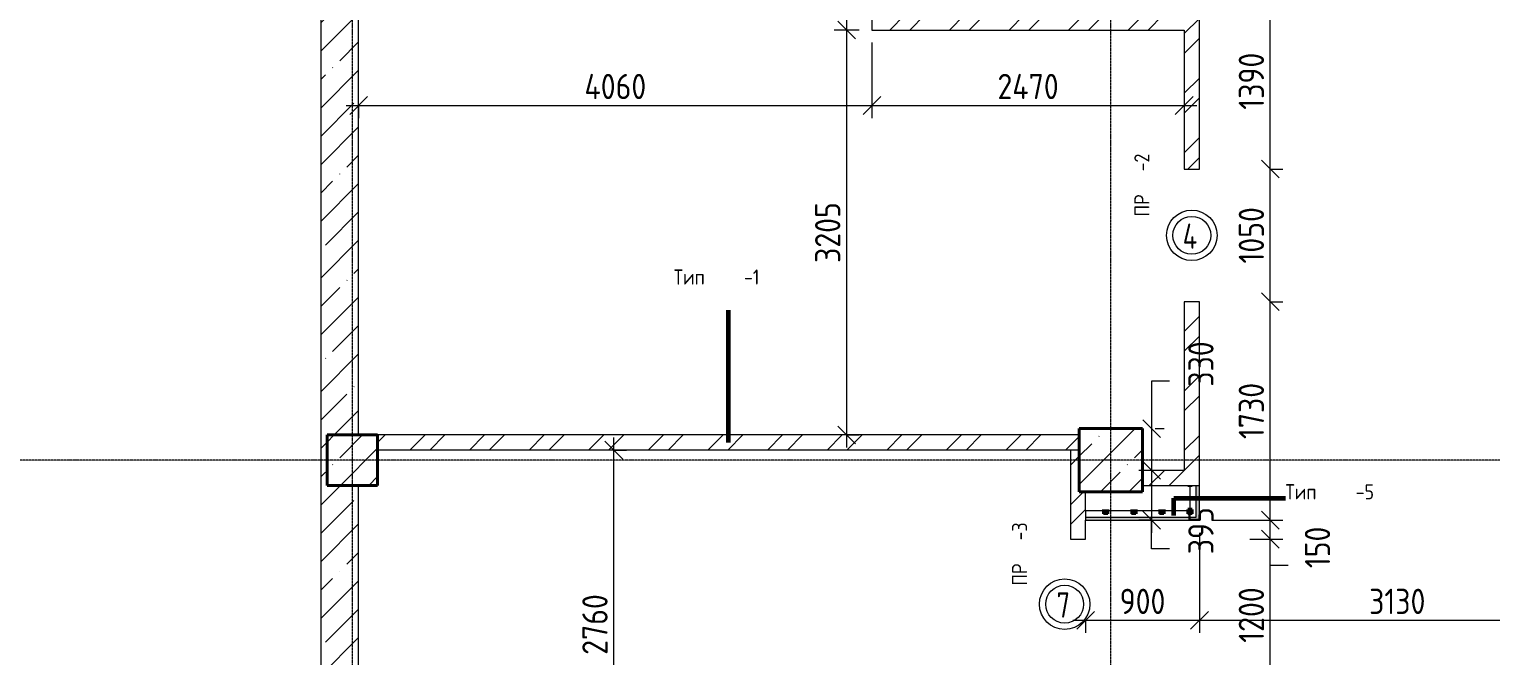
# Model space of a CAD drawing. Header units: millimetres. Extents: x -60946 to 138510, y -262288 to 24501.
# Drawn here: x -22156 to -10595, y 1857 to 6816 of the extents above; entities that cross this region are included whole.
import ezdxf

# ---------------------------------------------------------------- set-up
doc = ezdxf.new("R2010")
doc.units = ezdxf.units.MM
doc.linetypes.add('ADSK_Линия сетки', pattern=[25, 20, -2.5, 0, -2.5])
for name, color, linetype, lineweight in [('0) 1 вып перегородка', 7, 'Continuous', 60), ('2)Тип-5', 1, 'Continuous', 60), ('Марки', 7, 'Continuous', 20), ('Марки дверей', 7, 'Continuous', 20), ('Несущие колонны', 7, 'Continuous', 18), ('Оси', 7, 'Continuous', 9), ('Размеры', 7, 'Continuous', 9), ('Стены внутренние', 7, 'Continuous', 18), ('Стены штриховка', 7, 'Continuous', 9)]:
    doc.layers.add(name, color=color, linetype=linetype, lineweight=lineweight)
doc.styles.add('GOST Common_3', font='', dxfattribs={"width": 0.9, "height": 200})
doc.styles.add('GOST Common_9', font='', dxfattribs={"width": 0.9, "height": 120})
doc.styles.add('GOST Common_B', font='', dxfattribs={"width": 0.8, "height": 200})
doc.styles.get('GOST Common_3').set_extended_font_data('GOST Common')
doc.styles.get('GOST Common_9').set_extended_font_data('GOST Common')
doc.styles.get('GOST Common_B').set_extended_font_data('GOST Common', bold=True)
doc.dimstyles.new('ADSK_Основной_2_0', dxfattribs={"dimscale": 304.8, "dimtxt": 201.142999, "dimasz": 0.463911, "dimexe": 0.328084, "dimexo": 0.328084, "dimgap": 0.164042, "dimtad": 1, "dimdec": 3, "dimrnd": 0.001, "dimdsep": 46, "dimtxsty": 'GOST Common_3', "dimblk1": 'OBLIQUE', "dimblk2": 'OBLIQUE', "dimsah": 1, "dimcen": 0.09, "dimdle": 0.328084, "dimazin": 2, "dimtfac": 1, "dimtdec": 4, "dimtix": 1, "dimtmove": 0, "dimatfit": 3, "dimfxl": 1, "dimtvp": 1, "dimtolj": 1, "dimtzin": 0, "dimlwd": 20, "dimlwe": 20, "dimarcsym": 2})
doc.dimstyles.new('ADSK_Основной_2_0_1', dxfattribs={"dimscale": 304.8, "dimtxt": 201.142999, "dimasz": 0.463911, "dimexe": 0.328084, "dimexo": 0.328084, "dimgap": 0.164042, "dimtad": 1, "dimdec": 3, "dimrnd": 0.001, "dimdsep": 46, "dimtxsty": 'GOST Common_3', "dimblk1": 'OBLIQUE', "dimblk2": 'OBLIQUE', "dimsah": 1, "dimcen": 0.09, "dimdle": 0.328084, "dimazin": 2, "dimtfac": 1, "dimtdec": 4, "dimtix": 1, "dimtmove": 1, "dimatfit": 3, "dimfxl": 1, "dimtvp": 1, "dimtolj": 1, "dimtzin": 0, "dimlwd": 20, "dimlwe": 20, "dimarcsym": 2})
pattern_1 = [(45, (0, 0), (-224.5064, 224.5064), []), (45, (224.5, 0), (-224.5064, 224.5064), [396.875, -79.375, 3.353, -76.022])]
pattern_2 = [(45, (0, 0), (-235.7317, 235.7317), []), (45, (157.15, 0), (-235.7317, 235.7317), [])]
pattern_3 = [(0, (0, 0), (111.125, 111.125), [55.562, -166.687]), (90, (27.78, -27.78), (-111.125, 111.125), [55.562, -166.687])]

# ---------------------------------------------------------------- blocks, each defined once
blk = doc.blocks.new('ADSK_КолоннаЖБ_Прямоугольная - 400x400 мм-1809659-Кладочный план подвала')
at = {"layer": 'Несущие колонны', "lineweight": 40}
for p, q in [((-200, 200), (200, 200)), ((-200, -200), (-200, 200)), ((200, 200), (200, -200)), ((200, -200), (-200, -200))]:
    blk.add_line(p, q, dxfattribs=at)
blk = doc.blocks.new('ADSK_КолоннаЖБ_Прямоугольная - 500x500 мм-1807509-Кладочный план подвала')
at = {"layer": 'Несущие колонны', "lineweight": 40}
for p, q in [((-250, 250), (250, 250)), ((-250, -250), (-250, 250)), ((250, 250), (250, -250)), ((250, -250), (-250, -250))]:
    blk.add_line(p, q, dxfattribs=at)
blk = doc.blocks.new('М_двери1 - Марка экземпляра 2-3719212-Кладочный план подвала')
at = {"layer": 'Марки дверей'}
for radius in [2, 1.5]:
    blk.add_circle((0, 0), radius, dxfattribs=at)
blk = doc.blocks.new('_Oblique')
at = {"color": 0, "linetype": 'ByBlock', "lineweight": -2}
blk.add_line((-0.5, -0.5), (0.5, 0.5), dxfattribs=at)
blk = doc.blocks.new('DIMBLOCK48-Кладочный план подвала')
at = {"layer": 'Defpoints', "color": 0, "transparency": 16777216}
for p in [(-12600, 2780), (-12339, 2780), (-12600, 1580)]:
    blk.add_point(p, dxfattribs=at)
at = {"layer": 'Размеры', "color": 0, "lineweight": 20, "transparency": 16777216}
for p, q in [((-12500, 2780), (-12239, 2780)), ((-12339, 1480), (-12339, 2880)), ((-12500, 1580), (-12239, 1580))]:
    blk.add_line(p, q, dxfattribs=at)
at = {"layer": 'Размеры', "color": 0, "lineweight": 20, "transparency": 16777216, "xscale": 141.4, "yscale": 141.4, "zscale": 141.4}
for p, rotation in [((-12339, 2780), 90), ((-12339, 1580), 270)]:
    blk.add_blockref('_Oblique', p, dxfattribs=dict(at, rotation=rotation))
at = {"layer": 'Размеры', "color": 0, "lineweight": 9, "transparency": 16777216, "insert": (-12489, 2180), "char_height": 200, "width": 560.47, "attachment_point": 5, "rotation": 90, "style": 'GOST Common_3'}
blk.add_mtext('\\A1;1200', dxfattribs=at)
blk = doc.blocks.new('DIMBLOCK49-Кладочный план подвала')
at = {"layer": 'Defpoints', "color": 0, "transparency": 16777216}
for p in [(-12900, 2930), (-12339, 2930), (-12600, 2780)]:
    blk.add_point(p, dxfattribs=at)
at = {"layer": 'Размеры', "color": 0, "lineweight": 20, "transparency": 16777216}
for p, q in [((-12339, 2680), (-12339, 3030)), ((-12800, 2930), (-12239, 2930)), ((-12500, 2780), (-12239, 2780)), ((-12339, 2573), (-12339, 2780)), ((-12197, 2573), (-12339, 2573))]:
    blk.add_line(p, q, dxfattribs=at)
at = {"layer": 'Размеры', "color": 0, "lineweight": 20, "transparency": 16777216, "xscale": 141.4, "yscale": 141.4, "zscale": 141.4}
for p, rotation in [((-12339, 2930), 90), ((-12339, 2780), 270)]:
    blk.add_blockref('_Oblique', p, dxfattribs=dict(at, rotation=rotation))
at = {"layer": 'Размеры', "color": 0, "lineweight": 9, "transparency": 16777216, "insert": (-12066, 2551), "char_height": 200, "width": 409.1, "attachment_point": 1, "rotation": 90, "line_spacing_factor": 1.022761, "style": 'GOST Common_3'}
blk.add_mtext('\\A1;150', dxfattribs=at)
blk = doc.blocks.new('DIMBLOCK50-Кладочный план подвала')
at = {"layer": 'Defpoints', "color": 0, "transparency": 16777216}
for p in [(-12439, 4660), (-12339, 4660), (-12900, 2930)]:
    blk.add_point(p, dxfattribs=at)
at = {"layer": 'Размеры', "color": 0, "lineweight": 20, "transparency": 16777216}
for p, q in [((-12339, 2830), (-12339, 4760)), ((-12339, 4660), (-12239, 4660)), ((-12800, 2930), (-12239, 2930))]:
    blk.add_line(p, q, dxfattribs=at)
at = {"layer": 'Размеры', "color": 0, "lineweight": 20, "transparency": 16777216, "xscale": 141.4, "yscale": 141.4, "zscale": 141.4}
for p, rotation in [((-12339, 4660), 90), ((-12339, 2930), 270)]:
    blk.add_blockref('_Oblique', p, dxfattribs=dict(at, rotation=rotation))
at = {"layer": 'Размеры', "color": 0, "lineweight": 9, "transparency": 16777216, "insert": (-12489, 3795), "char_height": 200, "width": 560.47, "attachment_point": 5, "rotation": 90, "style": 'GOST Common_3'}
blk.add_mtext('\\A1;1730', dxfattribs=at)
blk = doc.blocks.new('DIMBLOCK51-Кладочный план подвала')
at = {"layer": 'Defpoints', "color": 0, "transparency": 16777216}
for p in [(-12439, 5710), (-12339, 5710), (-12439, 4660)]:
    blk.add_point(p, dxfattribs=at)
at = {"layer": 'Размеры', "color": 0, "lineweight": 20, "transparency": 16777216}
for p, q in [((-12339, 4560), (-12339, 5810)), ((-12339, 5710), (-12239, 5710)), ((-12339, 4660), (-12239, 4660))]:
    blk.add_line(p, q, dxfattribs=at)
at = {"layer": 'Размеры', "color": 0, "lineweight": 20, "transparency": 16777216, "xscale": 141.4, "yscale": 141.4, "zscale": 141.4}
for p, rotation in [((-12339, 5710), 90), ((-12339, 4660), 270)]:
    blk.add_blockref('_Oblique', p, dxfattribs=dict(at, rotation=rotation))
at = {"layer": 'Размеры', "color": 0, "lineweight": 9, "transparency": 16777216, "insert": (-12489, 5185), "char_height": 200, "width": 560.47, "attachment_point": 5, "rotation": 90, "style": 'GOST Common_3'}
blk.add_mtext('\\A1;1050', dxfattribs=at)
blk = doc.blocks.new('DIMBLOCK52-Кладочный план подвала')
at = {"layer": 'Defpoints', "color": 0, "transparency": 16777216}
for p in [(-12439, 7100), (-12339, 7100), (-12439, 5710)]:
    blk.add_point(p, dxfattribs=at)
at = {"layer": 'Размеры', "color": 0, "lineweight": 20, "transparency": 16777216}
for p, q in [((-12339, 5610), (-12339, 7200)), ((-12339, 7100), (-12239, 7100)), ((-12339, 5710), (-12239, 5710))]:
    blk.add_line(p, q, dxfattribs=at)
at = {"layer": 'Размеры', "color": 0, "lineweight": 20, "transparency": 16777216, "xscale": 141.4, "yscale": 141.4, "zscale": 141.4}
for p, rotation in [((-12339, 7100), 90), ((-12339, 5710), 270)]:
    blk.add_blockref('_Oblique', p, dxfattribs=dict(at, rotation=rotation))
at = {"layer": 'Размеры', "color": 0, "lineweight": 9, "transparency": 16777216, "insert": (-12489, 6405), "char_height": 200, "width": 560.47, "attachment_point": 5, "rotation": 90, "style": 'GOST Common_3'}
blk.add_mtext('\\A1;1390', dxfattribs=at)
blk = doc.blocks.new('DIMBLOCK111-Кладочный план подвала')
at = {"layer": 'Defpoints', "color": 0, "transparency": 16777216}
for p in [(-15490, 6810), (-19550, 6313), (-15490, 6213)]:
    blk.add_point(p, dxfattribs=at)
at = {"layer": 'Размеры', "color": 0, "lineweight": 20, "transparency": 16777216}
for p, q in [((-15490, 6710), (-15490, 6113)), ((-19650, 6213), (-15390, 6213)), ((-19550, 6213), (-19550, 6113))]:
    blk.add_line(p, q, dxfattribs=at)
at = {"layer": 'Размеры', "color": 0, "lineweight": 20, "transparency": 16777216, "xscale": 141.4, "yscale": 141.4, "zscale": 141.4, "rotation": 180}
blk.add_blockref('_Oblique', (-19550, 6213), dxfattribs=at)
at = {"layer": 'Размеры', "color": 0, "lineweight": 20, "transparency": 16777216, "xscale": 141.4, "yscale": 141.4, "zscale": 141.4}
blk.add_blockref('_Oblique', (-15490, 6213), dxfattribs=at)
at = {"layer": 'Размеры', "color": 0, "lineweight": 9, "transparency": 16777216, "insert": (-17520, 6363), "char_height": 200, "width": 625.93, "attachment_point": 5, "style": 'GOST Common_3'}
blk.add_mtext('\\A1;4060', dxfattribs=at)
blk = doc.blocks.new('DIMBLOCK112-Кладочный план подвала')
at = {"layer": 'Defpoints', "color": 0, "transparency": 16777216}
for p in [(-15490, 6810), (-13020, 6313), (-13020, 6213)]:
    blk.add_point(p, dxfattribs=at)
at = {"layer": 'Размеры', "color": 0, "lineweight": 20, "transparency": 16777216}
for p, q in [((-15490, 6710), (-15490, 6113)), ((-15590, 6213), (-12920, 6213)), ((-13020, 6213), (-13020, 6113))]:
    blk.add_line(p, q, dxfattribs=at)
at = {"layer": 'Размеры', "color": 0, "lineweight": 20, "transparency": 16777216, "xscale": 141.4, "yscale": 141.4, "zscale": 141.4, "rotation": 180}
blk.add_blockref('_Oblique', (-15490, 6213), dxfattribs=at)
at = {"layer": 'Размеры', "color": 0, "lineweight": 20, "transparency": 16777216, "xscale": 141.4, "yscale": 141.4, "zscale": 141.4}
blk.add_blockref('_Oblique', (-13020, 6213), dxfattribs=at)
at = {"layer": 'Размеры', "color": 0, "lineweight": 9, "transparency": 16777216, "insert": (-14255, 6363), "char_height": 200, "width": 625.93, "attachment_point": 5, "style": 'GOST Common_3'}
blk.add_mtext('\\A1;2470', dxfattribs=at)
blk = doc.blocks.new('DIMBLOCK120-Кладочный план подвала')
at = {"layer": 'Defpoints', "color": 0, "transparency": 16777216}
for p in [(-15690, 6810), (-15490, 6810), (-15790, 3605)]:
    blk.add_point(p, dxfattribs=at)
at = {"layer": 'Размеры', "color": 0, "lineweight": 20, "transparency": 16777216}
for p, q in [((-15690, 3505), (-15690, 6910)), ((-15590, 6810), (-15790, 6810)), ((-15690, 3605), (-15590, 3605))]:
    blk.add_line(p, q, dxfattribs=at)
at = {"layer": 'Размеры', "color": 0, "lineweight": 20, "transparency": 16777216, "xscale": 141.4, "yscale": 141.4, "zscale": 141.4}
for p, rotation in [((-15690, 6810), 90), ((-15690, 3605), 270)]:
    blk.add_blockref('_Oblique', p, dxfattribs=dict(at, rotation=rotation))
at = {"layer": 'Размеры', "color": 0, "lineweight": 9, "transparency": 16777216, "insert": (-15840, 5207), "char_height": 200, "width": 605.47, "attachment_point": 5, "rotation": 90, "style": 'GOST Common_3'}
blk.add_mtext('\\A1;3205', dxfattribs=at)
blk = doc.blocks.new('DIMBLOCK121-Кладочный план подвала')
at = {"layer": 'Defpoints', "color": 0, "transparency": 16777216}
for p in [(-15790, 8635), (-15690, 8635), (-15490, 6810)]:
    blk.add_point(p, dxfattribs=at)
at = {"layer": 'Размеры', "color": 0, "lineweight": 20, "transparency": 16777216}
for p, q in [((-15690, 6710), (-15690, 8735)), ((-15690, 8635), (-15590, 8635)), ((-15590, 6810), (-15790, 6810))]:
    blk.add_line(p, q, dxfattribs=at)
at = {"layer": 'Размеры', "color": 0, "lineweight": 20, "transparency": 16777216, "xscale": 141.4, "yscale": 141.4, "zscale": 141.4}
for p, rotation in [((-15690, 8635), 90), ((-15690, 6810), 270)]:
    blk.add_blockref('_Oblique', p, dxfattribs=dict(at, rotation=rotation))
at = {"layer": 'Размеры', "color": 0, "lineweight": 9, "transparency": 16777216, "insert": (-15840, 7722), "char_height": 200, "width": 560.47, "attachment_point": 5, "rotation": 90, "style": 'GOST Common_3'}
blk.add_mtext('\\A1;1825', dxfattribs=at)
blk = doc.blocks.new('DIMBLOCK122-Кладочный план подвала')
at = {"layer": 'Defpoints', "color": 0, "transparency": 16777216}
for p in [(-13350, 3655), (-13278, 3325), (-13178, 3325)]:
    blk.add_point(p, dxfattribs=at)
at = {"layer": 'Размеры', "color": 0, "lineweight": 20, "transparency": 16777216}
for p, q in [((-13136, 4031), (-13278, 4031)), ((-13278, 4031), (-13278, 3655)), ((-13278, 3755), (-13278, 3225)), ((-13250, 3655), (-13178, 3655)), ((-13278, 3325), (-13378, 3325))]:
    blk.add_line(p, q, dxfattribs=at)
at = {"layer": 'Размеры', "color": 0, "lineweight": 20, "transparency": 16777216, "xscale": 141.4, "yscale": 141.4, "zscale": 141.4}
for p, rotation in [((-13278, 3655), 90), ((-13278, 3325), 270)]:
    blk.add_blockref('_Oblique', p, dxfattribs=dict(at, rotation=rotation))
at = {"layer": 'Размеры', "color": 0, "lineweight": 9, "transparency": 16777216, "insert": (-12988, 3987), "char_height": 200, "width": 454.11, "attachment_point": 1, "rotation": 90, "line_spacing_factor": 1.022761, "style": 'GOST Common_3'}
blk.add_mtext('\\A1;330', dxfattribs=at)
blk = doc.blocks.new('DIMBLOCK123-Кладочный план подвала')
at = {"layer": 'Defpoints', "color": 0, "transparency": 16777216}
for p in [(-13178, 3325), (-13278, 2930), (-13178, 2930)]:
    blk.add_point(p, dxfattribs=at)
at = {"layer": 'Размеры', "color": 0, "lineweight": 20, "transparency": 16777216}
for p, q in [((-13278, 3425), (-13278, 2830)), ((-13278, 3325), (-13378, 3325)), ((-13278, 2930), (-13378, 2930)), ((-13278, 2705), (-13278, 2930)), ((-13136, 2705), (-13278, 2705))]:
    blk.add_line(p, q, dxfattribs=at)
at = {"layer": 'Размеры', "color": 0, "lineweight": 20, "transparency": 16777216, "xscale": 141.4, "yscale": 141.4, "zscale": 141.4}
for p, rotation in [((-13278, 3325), 90), ((-13278, 2930), 270)]:
    blk.add_blockref('_Oblique', p, dxfattribs=dict(at, rotation=rotation))
at = {"layer": 'Размеры', "color": 0, "lineweight": 9, "transparency": 16777216, "insert": (-12988, 2661), "char_height": 200, "width": 454.11, "attachment_point": 1, "rotation": 90, "line_spacing_factor": 1.022761, "style": 'GOST Common_3'}
blk.add_mtext('\\A1;395', dxfattribs=at)
blk = doc.blocks.new('DIMBLOCK131-Кладочный план подвала')
at = {"layer": 'Defpoints', "color": 0, "transparency": 16777216}
for p in [(-17631, 3485), (-17531, 3485), (-17631, 725)]:
    blk.add_point(p, dxfattribs=at)
at = {"layer": 'Размеры', "color": 0, "lineweight": 20, "transparency": 16777216}
for p, q in [((-17531, 625), (-17531, 3585)), ((-17531, 3485), (-17431, 3485)), ((-17531, 725), (-17431, 725))]:
    blk.add_line(p, q, dxfattribs=at)
at = {"layer": 'Размеры', "color": 0, "lineweight": 20, "transparency": 16777216, "xscale": 141.4, "yscale": 141.4, "zscale": 141.4}
for p, rotation in [((-17531, 3485), 90), ((-17531, 725), 270)]:
    blk.add_blockref('_Oblique', p, dxfattribs=dict(at, rotation=rotation))
at = {"layer": 'Размеры', "color": 0, "lineweight": 9, "transparency": 16777216, "insert": (-17681, 2105), "char_height": 200, "width": 605.47, "attachment_point": 5, "rotation": 90, "style": 'GOST Common_3'}
blk.add_mtext('\\A1;2760', dxfattribs=at)
blk = doc.blocks.new('DIMBLOCK150-Кладочный план подвала')
at = {"layer": 'Defpoints', "color": 0, "transparency": 16777216}
for p in [(-12900, 2930), (-13800, 2238), (-12900, 2138)]:
    blk.add_point(p, dxfattribs=at)
at = {"layer": 'Размеры', "color": 0, "lineweight": 20, "transparency": 16777216}
for p, q in [((-12900, 2830), (-12900, 2038)), ((-13900, 2138), (-12800, 2138)), ((-13800, 2138), (-13800, 2038))]:
    blk.add_line(p, q, dxfattribs=at)
at = {"layer": 'Размеры', "color": 0, "lineweight": 20, "transparency": 16777216, "xscale": 141.4, "yscale": 141.4, "zscale": 141.4, "rotation": 180}
blk.add_blockref('_Oblique', (-13800, 2138), dxfattribs=at)
at = {"layer": 'Размеры', "color": 0, "lineweight": 20, "transparency": 16777216, "xscale": 141.4, "yscale": 141.4, "zscale": 141.4}
blk.add_blockref('_Oblique', (-12900, 2138), dxfattribs=at)
at = {"layer": 'Размеры', "color": 0, "lineweight": 9, "transparency": 16777216, "insert": (-13350, 2288), "char_height": 200, "width": 454.11, "attachment_point": 5, "style": 'GOST Common_3'}
blk.add_mtext('\\A1;900', dxfattribs=at)
blk = doc.blocks.new('DIMBLOCK151-Кладочный план подвала')
at = {"layer": 'Defpoints', "color": 0, "transparency": 16777216}
for p in [(-12900, 2930), (-9770, 2835), (-9770, 2138)]:
    blk.add_point(p, dxfattribs=at)
at = {"layer": 'Размеры', "color": 0, "lineweight": 20, "transparency": 16777216}
for p, q in [((-12900, 2830), (-12900, 2038)), ((-9770, 2735), (-9770, 2038)), ((-13000, 2138), (-9670, 2138))]:
    blk.add_line(p, q, dxfattribs=at)
at = {"layer": 'Размеры', "color": 0, "lineweight": 20, "transparency": 16777216, "xscale": 141.4, "yscale": 141.4, "zscale": 141.4, "rotation": 180}
blk.add_blockref('_Oblique', (-12900, 2138), dxfattribs=at)
at = {"layer": 'Размеры', "color": 0, "lineweight": 20, "transparency": 16777216, "xscale": 141.4, "yscale": 141.4, "zscale": 141.4}
blk.add_blockref('_Oblique', (-9770, 2138), dxfattribs=at)
at = {"layer": 'Размеры', "color": 0, "lineweight": 9, "transparency": 16777216, "insert": (-11335, 2288), "char_height": 200, "width": 560.47, "attachment_point": 5, "style": 'GOST Common_3'}
blk.add_mtext('\\A1;3130', dxfattribs=at)

msp = doc.modelspace()

# ---------------------------------------------------------------- hatches: boundary and pattern name
at = {"layer": '2)Тип-5', "true_color": 0xd50000}
h = msp.add_hatch(dxfattribs=at)
h.set_pattern_fill('FP_4', color=12, style=0, pattern_type=2)
h.set_pattern_definition(pattern_3)
h.paths.add_polyline_path([(-12925, 2954.969), (-12925, 3204.969), (-12975, 3204.969), (-12975, 2954.969)])
for points in [[(-12900, 2929.969), (-12900, 3204.969), (-12925, 3204.969), (-12925, 2929.969)], [(-12925, 2929.969), (-12925, 2954.969), (-13800, 2954.969), (-13800, 2929.969), (-12975, 2929.969)]]:
    msp.add_hatch(color=12, dxfattribs=at).paths.add_polyline_path(points)
h = msp.add_hatch(dxfattribs=at)
h.set_pattern_fill('FP_4', color=12, style=0, pattern_type=2)
h.set_pattern_definition(pattern_3)
h.paths.add_polyline_path([(-12975, 2954.969), (-12975, 3004.969), (-13800, 3004.969), (-13800, 2954.969)])
at = {"layer": 'Несущие колонны', "lineweight": 9}
h = msp.add_hatch(dxfattribs=at)
h.set_pattern_fill('FP_3', color=256, style=0, pattern_type=2)
h.set_pattern_definition(pattern_1)
h.paths.add_polyline_path([(-19550, 3204.969), (-19400, 3204.969), (-19400, 3604.969), (-19800, 3604.969), (-19800, 3204.969)])
h = msp.add_hatch(dxfattribs=at)
h.set_pattern_fill('FP_3', color=256, style=0, pattern_type=2)
h.set_pattern_definition(pattern_1)
h.paths.add_polyline_path([(-13350, 3154.969), (-13350, 3654.969), (-13850, 3654.969), (-13850, 3154.969), (-13800, 3154.969)])
at = {"layer": 'Стены внутренние', "lineweight": 9}
h = msp.add_hatch(dxfattribs=at)
h.set_pattern_fill('FP_3', color=256, style=0, pattern_type=2)
h.set_pattern_definition(pattern_1)
h.paths.add_polyline_path([(-19850, -7245.031), (-19550, -7245.031), (-19550, 3204.969), (-19800, 3204.969), (-19800, 3604.969), (-19550, 3604.969), (-19550, 11004.969), (-19850, 11004.969), (-19850, -3729.2173)])
h = msp.add_hatch(dxfattribs=at)
h.set_pattern_fill('FP_2', color=256, style=0, pattern_type=2)
h.set_pattern_definition(pattern_2)
h.paths.add_polyline_path([(-13020, 3204.969), (-12900, 3204.969), (-12900, 4659.969), (-13020, 4659.969), (-13020, 3324.969)])
h.paths.add_polyline_path([(-13020, 5709.969), (-12900, 5709.969), (-12900, 6974.969), (-13020, 6974.969), (-13020, 5793.2123)])
h = msp.add_hatch(dxfattribs=at)
h.set_pattern_fill('FP_2', color=256, style=0, pattern_type=2)
h.set_pattern_definition(pattern_2)
h.paths.add_polyline_path([(-13020, 6809.969), (-13020, 6929.969), (-15490, 6929.969), (-15490, 6809.969), (-15162.6529, 6809.969)])
h = msp.add_hatch(dxfattribs=at)
h.set_pattern_fill('FP_2', color=256, style=0, pattern_type=2)
h.set_pattern_definition(pattern_2)
h.paths.add_polyline_path([(-13850, 3484.969), (-13850, 3604.969), (-19400, 3604.969), (-19400, 3484.969), (-17880.5821, 3484.969)])
h = msp.add_hatch(dxfattribs=at)
h.set_pattern_fill('FP_2', color=256, style=0, pattern_type=2)
h.set_pattern_definition(pattern_2)
h.paths.add_polyline_path([(-13800, -6945.031), (-13800, -5670.031), (-13920, -5670.031), (-13920, -6945.031)])
h.paths.add_polyline_path([(-13920, -4470.031), (-13800, -4470.031), (-13800, -1245.031), (-13850, -1245.031), (-13850, -745.031), (-13800, -745.031), (-13800, 1579.969), (-13920, 1579.969), (-13920, -3729.2173)])
h.paths.add_polyline_path([(-13920, 2779.969), (-13800, 2779.969), (-13800, 3154.969), (-13850, 3154.969), (-13850, 3484.969), (-13920, 3484.969)])
h = msp.add_hatch(dxfattribs=at)
h.set_pattern_fill('FP_2', color=256, style=0, pattern_type=2)
h.set_pattern_definition(pattern_2)
h.paths.add_polyline_path([(-13020, 3204.969), (-13020, 3324.969), (-13350, 3324.969), (-13350, 3204.969)])

# ---------------------------------------------------------------- linework, layer by layer
at = {"layer": '0) 1 вып перегородка'}
for p, q in [((-16624.3426, 3544.969), (-16624.3426, 4592.7535)), ((-13101.4893, 3104.4192), (-12219.2599, 3104.4192)), ((-13101.4893, 2967.469), (-13101.4893, 3104.4192))]:
    msp.add_line(p, q, dxfattribs=at)
at = {"layer": 'Несущие колонны', "lineweight": 9}
for p, q in [((-19400, 3604.969), (-19550, 3604.969)), ((-19400, 3204.969), (-19400, 3604.969)), ((-13350, 3654.969), (-13850, 3654.969)), ((-13850, 3654.969), (-13850, 3484.969)), ((-13350, 3154.969), (-13350, 3654.969)), ((-13850, 3484.969), (-13850, 3154.969)), ((-19550, 3204.969), (-19400, 3204.969)), ((-13850, 3154.969), (-13800, 3154.969)), ((-13800, 3154.969), (-13350, 3154.969))]:
    msp.add_line(p, q, dxfattribs=at)
at = {"layer": 'Оси', "linetype": 'ADSK_Линия сетки', "lineweight": 5}
for p, q in [((-19600, -10973.8823), (-19600, 24500.9141)), ((-13600, -10973.8823), (-13600, 24500.9141)), ((62221.372, 3404.969), (-25240.0967, 3404.969))]:
    msp.add_line(p, q, dxfattribs=at)
at = {"layer": 'Стены внутренние', "lineweight": 5}
for p, q in [((-19850, 11004.969), (-19850, -7245.031)), ((-19550, 3604.969), (-19550, 8634.969)), ((-15490, 8634.969), (-15490, 6809.969)), ((-12900, 5709.969), (-12900, 7099.969)), ((-15490, 6809.969), (-13020, 6809.969)), ((-13020, 6809.969), (-13020, 5709.969)), ((-13020, 5709.969), (-12900, 5709.969)), ((-12900, 4659.969), (-13020, 4659.969)), ((-13020, 4659.969), (-13020, 3324.969)), ((-12900, 2929.969), (-12900, 4659.969)), ((-13850, 3604.969), (-19400, 3604.969)), ((-19400, 3604.969), (-19400, 3484.969)), ((-13850, 3484.969), (-13850, 3604.969)), ((-13850, 3484.969), (-19400, 3484.969)), ((-13920, 3484.969), (-13920, 2779.969)), ((-13850, 3154.969), (-13850, 3484.969)), ((-13020, 3324.969), (-13350, 3324.969)), ((-13350, 3324.969), (-13350, 3204.969)), ((-19550, 724.969), (-19550, 3204.969)), ((-13800, 3154.969), (-13850, 3154.969)), ((-13800, 3004.969), (-13800, 3154.969)), ((-13350, 3204.969), (-12975, 3204.969)), ((-12975, 3204.969), (-12975, 3004.969)), ((-12975, 3004.969), (-13800, 3004.969)), ((-13800, 2779.969), (-13800, 2929.969)), ((-13800, 2929.969), (-12900, 2929.969)), ((-13920, 2779.969), (-13800, 2779.969))]:
    msp.add_line(p, q, dxfattribs=at)
at = {"layer": 'Стены штриховка', "lineweight": 9}
for p, q in [((-12975, 3204.969), (-12900, 3204.969)), ((-12925, 2954.969), (-12925, 3204.969)), ((-13800, 3004.969), (-13800, 2929.969)), ((-13800, 2954.969), (-12925, 2954.969))]:
    msp.add_line(p, q, dxfattribs=at)

# ---------------------------------------------------------------- block references
at = {"layer": 'Марки дверей', "xscale": 99.99999999999993, "yscale": 99.99999999999993, "zscale": 99.99999999999993}
for p in [(-12960, 5184.969), (-13965.9045, 2265.7012)]:
    msp.add_blockref('М_двери1 - Марка экземпляра 2-3719212-Кладочный план подвала', p, dxfattribs=at)
at = {"layer": 'Несущие колонны', "lineweight": 40, "rotation": 89.9999999999999}
for name, p in [('ADSK_КолоннаЖБ_Прямоугольная - 400x400 мм-1809659-Кладочный план подвала', (-19600, 3404.969)), ('ADSK_КолоннаЖБ_Прямоугольная - 500x500 мм-1807509-Кладочный план подвала', (-13600, 3404.969))]:
    msp.add_blockref(name, p, dxfattribs=at)

# ---------------------------------------------------------------- texts
at = {"layer": '0) 1 вып перегородка', "color": 116, "lineweight": 9, "true_color": 0x008040, "char_height": 120, "attachment_point": 1, "style": 'GOST Common_9'}
for s, insert, width in [('Тип', (-17057.8426, 4915.1806), 673.4175), ('-1', (-16502.2176, 4915.1806), 368.77625), ('Тип', (-12219.2599, 3215.3463), 673.4175), ('-5', (-11663.6349, 3215.3463), 432.91125)]:
    msp.add_mtext(s, dxfattribs=dict(at, insert=insert, width=width))
at = {"layer": 'Марки', "lineweight": 9, "char_height": 120, "attachment_point": 1, "rotation": 90, "style": 'GOST Common_9'}
for s, insert, width in [('-2', (-13415.1096, 5691.3944), 389.620125), ('ПР', (-13415.1096, 5334.2069), 432.91125), ('-3', (-14382.2695, 2770.3126), 389.620125), ('ПР', (-14382.2695, 2413.1251), 432.91125)]:
    msp.add_mtext(s, dxfattribs=dict(at, insert=insert, width=width))
at = {"layer": 'Марки дверей', "lineweight": 5, "char_height": 200, "attachment_point": 1, "style": 'GOST Common_B'}
for s, insert, width in [('\\fGOST Common|b1|i0|c204|p34|;\\W.8;4', (-13032.0574, 5278.6279), 166.751), ('\\fGOST Common|b1|i0|c204|p34|;\\W.8;7', (-14029.9619, 2359.3601), 147.5105)]:
    msp.add_mtext(s, dxfattribs=dict(at, insert=insert, width=width))

# ---------------------------------------------------------------- dimensions: what is measured, and where the dimension line sits
at = {"layer": 'Размеры', "lineweight": 9}
for base, p1, p2, override, picture, middle in [((-15689.9988, 8634.969), (-15490, 6809.969), (-15789.9837, 8634.969), {"dimpost": '<>', "dimfxl": 1849.490538}, 'DIMBLOCK121-Кладочный план подвала', (-15839.9988, 7722.469)), ((-12338.8346, 7099.969), (-12438.8195, 5709.969), (-12438.8195, 7099.969), {"dimpost": '<>', "dimfxl": 1390}, 'DIMBLOCK52-Кладочный план подвала', (-12488.8346, 6404.969)), ((-15689.9988, 6809.969), (-15789.9837, 3604.969), (-15490, 6809.969), {"dimpost": '<>', "dimfxl": 3219.008426}, 'DIMBLOCK120-Кладочный план подвала', (-15839.9988, 5207.469)), ((-12338.8346, 5709.969), (-12438.8195, 4659.969), (-12438.8195, 5709.969), {"dimpost": '<>', "dimfxl": 1050}, 'DIMBLOCK51-Кладочный план подвала', (-12488.8346, 5184.969)), ((-12338.8346, 4659.969), (-12900, 2929.969), (-12438.8195, 4659.969), {"dimpost": '<>', "dimfxl": 1790.415453}, 'DIMBLOCK50-Кладочный план подвала', (-12488.8346, 3794.969)), ((-17530.8701, 3484.969), (-17630.855, 724.969), (-17630.855, 3484.969), {"dimpost": '<>', "dimfxl": 2760}, 'DIMBLOCK131-Кладочный план подвала', (-17680.8701, 2104.969)), ((-12338.8346, 2779.969), (-12600, 1579.969), (-12600, 2779.969), {"dimpost": '<>', "dimfxl": 1200}, 'DIMBLOCK48-Кладочный план подвала', (-12488.8346, 2179.969))]:
    dim = msp.add_linear_dim(base=base, p1=p1, p2=p2, angle=90, dimstyle='ADSK_Основной_2_0', override=override, dxfattribs=at)
    dim.commit()
    dim.dimension.update_dxf_attribs({"geometry": picture, "text_midpoint": middle})
for base, p1, p2, override, picture, middle in [((-15490, 6213.3125), (-19550, 6313.2974), (-15490, 6809.969), {"dimpost": '<>', "dimfxl": 4090.266821}, 'DIMBLOCK111-Кладочный план подвала', (-17520, 6363.3125)), ((-13020, 6213.3125), (-15490, 6809.969), (-13020, 6313.2974), {"dimpost": '<>', "dimfxl": 2519.440944}, 'DIMBLOCK112-Кладочный план подвала', (-14255, 6363.3125)), ((-12900, 2137.8165), (-13800, 2237.8014), (-12900, 2929.969), {"dimpost": '<>', "dimfxl": 1135.383585}, 'DIMBLOCK150-Кладочный план подвала', (-13350, 2287.8165)), ((-9770, 2137.8165), (-12900, 2929.969), (-9770, 2834.969), {"dimpost": '<>', "dimfxl": 3131.441361}, 'DIMBLOCK151-Кладочный план подвала', (-11335, 2287.8165))]:
    dim = msp.add_linear_dim(base=base, p1=p1, p2=p2, dimstyle='ADSK_Основной_2_0', override=override, dxfattribs=at)
    dim.commit()
    dim.dimension.update_dxf_attribs({"geometry": picture, "text_midpoint": middle})
for base, p1, p2, override, picture, middle in [((-13277.8457, 3324.969), (-13350, 3654.969), (-13177.8608, 3324.969), {"dimpost": '<>', "dimfxl": 372.198757}, 'DIMBLOCK122-Кладочный план подвала', (-13223.2937, 4030.7257)), ((-13277.8457, 2929.969), (-13177.8608, 3324.969), (-13177.8608, 2929.969), {"dimpost": '<>', "dimfxl": 395}, 'DIMBLOCK123-Кладочный план подвала', (-13190.5898, 2705.1281)), ((-12338.8346, 2929.969), (-12600, 2779.969), (-12900, 2929.969), {"dimpost": '<>', "dimfxl": 335.410197}, 'DIMBLOCK49-Кладочный план подвала', (-12113.2791, 2572.5392))]:
    dim = msp.add_linear_dim(base=base, p1=p1, p2=p2, angle=90, dimstyle='ADSK_Основной_2_0_1', override=override, dxfattribs=at)
    dim.commit()
    dim.dimension.update_dxf_attribs({"geometry": picture, "text_midpoint": middle, "dimtype": 160, "text_rotation": 90})

doc.saveas('drawing.dxf')
